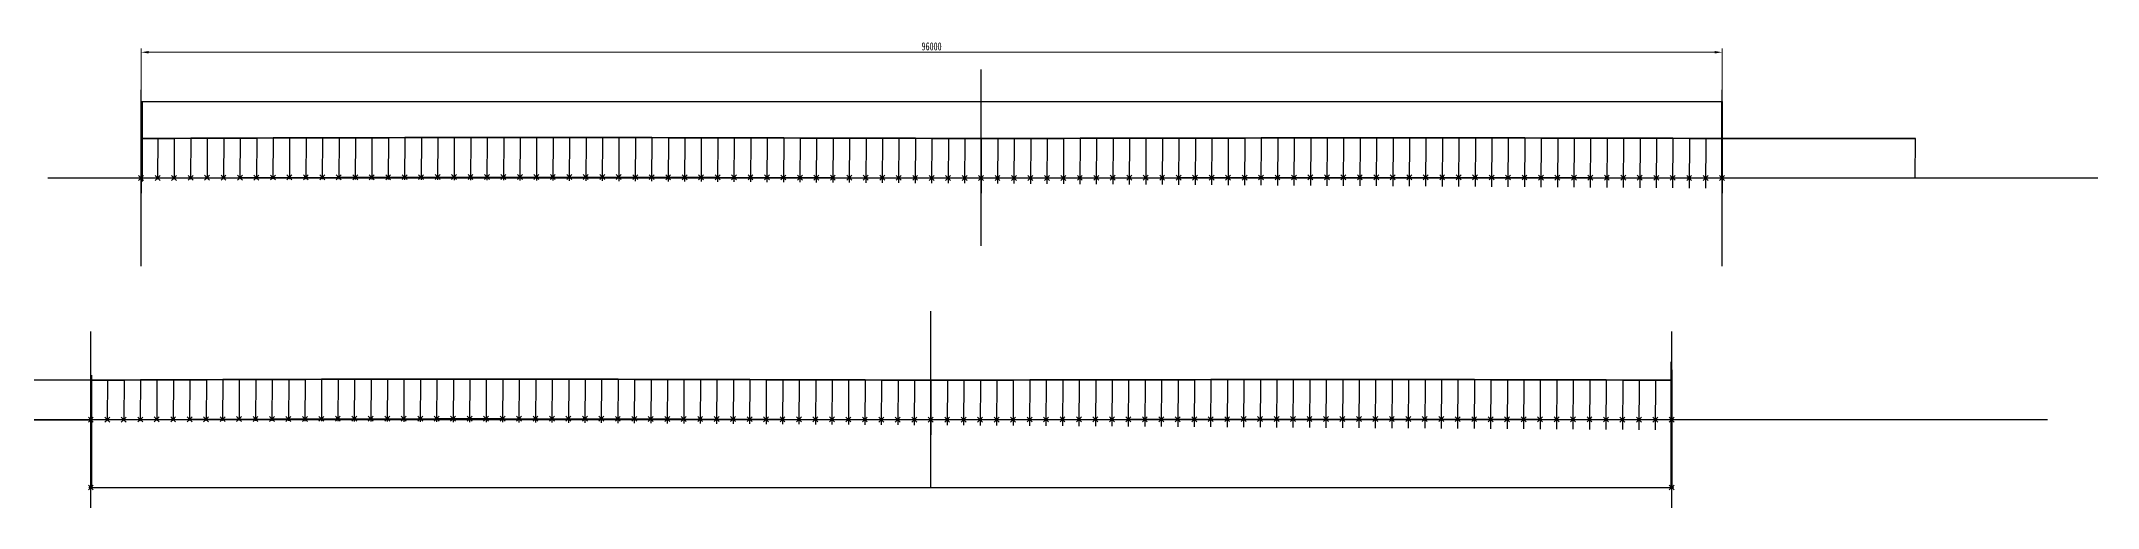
# Model space of a CAD drawing. Extents: x -158665 to 747974, y -1078007 to -307893.
# Drawn here: x 374067 to 498956, y -392408 to -364068 of the extents above; entities that cross this region are included whole.
import ezdxf

# ---------------------------------------------------------------- set-up
doc = ezdxf.new("R2010")
doc.units = 0
doc.header["$LTSCALE"] = 0.02
doc.header["$MEASUREMENT"] = 0
doc.header["$PDMODE"] = 35
doc.header["$PDSIZE"] = 150
doc.layers.get('0').update_dxf_attribs({"linetype": 'CONTINUOUS'})
doc.layers.get('Defpoints').update_dxf_attribs({"linetype": 'CONTINUOUS'})
doc.layers.add('1', color=1, linetype='CONTINUOUS')
doc.styles.add('仿宋', font='仿宋_GB2312_1.ttf', dxfattribs={"width": 0.7})
doc.dimstyles.new('180', dxfattribs={"dimscale": 180, "dimtxt": 2.7, "dimasz": 2.5, "dimexe": 1.25, "dimexo": 0.625, "dimtad": 1, "dimdec": 0, "dimdsep": 46, "dimtxsty": '仿宋', "dimcen": 2.5, "dimclrd": 3, "dimclre": 3, "dimclrt": 4, "dimazin": 0, "dimtfac": 1, "dimtdec": 0, "dimtmove": 0, "dimatfit": 3, "dimfxl": 1.25, "dimlwd": 13, "dimlwe": 13, "dimarcsym": 0})

# ---------------------------------------------------------------- blocks, each defined once
blk = doc.blocks.new('*D531')
at = {"color": 3, "lineweight": 13, "ltscale": 3}
for p, q in [((380139, -368872), (380139, -364517)), ((476139, -368065), (476139, -364517))]:
    blk.add_line(p, q, dxfattribs=at)
at = {"color": 3, "linetype": 'ByBlock', "lineweight": 13, "ltscale": 3}
blk.add_line((380589, -364742), (475689, -364742), dxfattribs=at)
at = {"color": 3, "ltscale": 3}
for points in [[(380589, -364667), (380589, -364817), (380139, -364742)], [(475689, -364667), (475689, -364817), (476139, -364742)]]:
    blk.add_solid(points, dxfattribs=at)
at = {"layer": 'Defpoints', "color": 0, "ltscale": 3}
for p in [(476139, -364742), (476139, -368178), (380139, -368985)]:
    blk.add_point(p, dxfattribs=at)
at = {"color": 4, "ltscale": 3, "insert": (428139, -364387), "char_height": 486, "attachment_point": 5, "rotation": 0.0003, "style": '仿宋'}
blk.add_mtext('96000', dxfattribs=at)
blk = doc.blocks.new('btbtbtbt')
at = {"color": 8, "ltscale": 3}
for p, q in [((0, 0), (124479, 0)), ((5661, 0), (5661, -917)), ((56661, 0), (56661, -917)), ((101661, 0), (101661, -917))]:
    blk.add_line(p, q, dxfattribs=at)
for p in [(56661, 0), (5661, -2), (101661, -1)]:
    blk.add_point(p, dxfattribs=at)
blk = doc.blocks.new('b f f f')
at = {"color": 8, "ltscale": 3}
for p, q in [((0, 0), (124479, 0)), ((5661, 0), (5661, -917)), ((56661, 0), (56661, -917)), ((101661, 0), (101661, -917))]:
    blk.add_line(p, q, dxfattribs=at)
for p in [(56661, 0), (5661, -2), (101661, -1)]:
    blk.add_point(p, dxfattribs=at)

msp = doc.modelspace()

# ---------------------------------------------------------------- linework, layer by layer
at = {"color": 1, "ltscale": 3}
for p, q in [((431138.6, -376494.8), (431138.5, -365786.1)), ((380138.6, -377732.6), (380138.5, -367024)), ((476138.3, -377732.1), (476138.3, -367023.5)), ((428083.6, -391172.1), (428083.6, -380463.5)), ((377083.4, -392408.3), (377083.3, -381699.7)), ((473083.4, -392407.7), (473083.3, -381699.1))]:
    msp.add_line(p, q, dxfattribs=at)
at = {"color": 6, "ltscale": 3}
for p, q in [((380138.6, -367732.2), (476138.5, -367731.4)), ((377083.6, -391172.5), (473083.4, -391171.9))]:
    msp.add_line(p, q, dxfattribs=at)
at = {"color": 7, "ltscale": 3}
msp.add_lwpolyline([(487872.6, -369977.8), (476156.2, -369977.8), (475156.2, -369975.2), (474156.2, -369972.4), (473156.2, -369969.6), (472156.2, -369966.9), (471156.2, -369964.3), (470156.2, -369961.8), (469156.2, -369959.4), (468156.2, -369957.1), (467156.2, -369954.9), (466156.2, -369953), (465156.1, -369951.1), (464156.1, -369949.5), (463156.1, -369948), (462156.1, -369946.8), (461156.1, -369945.7), (460156.1, -369944.8), (459156.1, -369944.1), (458156, -369943.6), (457156, -369943.4), (456156, -369943.3), (455156, -369943.4), (454155.9, -369943.8), (453155.9, -369944.3), (452155.9, -369945), (451155.9, -369945.9), (450155.9, -369947), (449155.8, -369948.2), (448155.8, -369949.5), (447155.8, -369951), (446155.7, -369952.6), (445155.7, -369954.2), (444155.7, -369956), (443155.6, -369957.8), (442155.6, -369959.7), (441155.6, -369961.6), (440155.5, -369963.5), (439155.5, -369965.4), (438155.5, -369967.3), (437155.4, -369969), (436155.4, -369970.7), (435155.4, -369972.3), (434155.3, -369973.7), (433155.3, -369974.9), (432155.3, -369975.9), (431155.3, -369976.6), (430155.2, -369975.1), (429155.2, -369973.4), (428155.2, -369971.4), (427155.2, -369969.2), (426155.2, -369966.9), (425155.2, -369964.4), (424155.2, -369961.7), (423155.2, -369959), (422155.2, -369956.2), (421155.2, -369953.4), (420155.2, -369950.6), (419155.2, -369947.9), (418155.2, -369945.1), (417155.2, -369942.5), (416155.2, -369939.9), (415155.2, -369937.4), (414155.2, -369935.1), (413155.2, -369932.8), (412155.2, -369930.7), (411155.1, -369928.9), (410155.1, -369927.1), (409155.1, -369925.6), (408155.1, -369924.3), (407155.1, -369923.3), (406155.1, -369922.4), (405155.1, -369921.8), (404155, -369921.5), (403155, -369921.4), (402155, -369921.5), (401155, -369922), (400155, -369922.6), (399154.9, -369923.6), (398154.9, -369924.7), (397154.9, -369926.2), (396154.8, -369927.8), (395154.8, -369929.8), (394154.8, -369931.9), (393154.7, -369934.3), (392154.7, -369936.8), (391154.7, -369939.6), (390154.6, -369942.5), (389154.6, -369945.6), (388154.5, -369948.9), (387154.5, -369952.3), (386154.4, -369955.9), (385154.4, -369959.5), (384154.4, -369963.2), (383154.3, -369967), (382154.3, -369970.8), (381154.2, -369974.7), (380154.2, -369978.3), (380138.6, -372378.3), (381138.6, -372374.7), (382138.7, -372370.8), (383138.7, -372367), (384138.8, -372363.2), (385138.8, -372359.5), (386138.8, -372355.9), (387138.9, -372352.3), (388138.9, -372348.9), (389139, -372345.6), (390139, -372342.5), (391139.1, -372339.6), (392139.1, -372336.8), (393139.1, -372334.3), (394139.2, -372331.9), (395139.2, -372329.8), (396139.2, -372327.8), (397139.3, -372326.2), (398139.3, -372324.7), (399139.3, -372323.6), (400139.4, -372322.6), (401139.4, -372322), (402139.4, -372321.5), (403139.4, -372321.4), (404139.4, -372321.5), (405139.5, -372321.8), (406139.5, -372322.4), (407139.5, -372323.3), (408139.5, -372324.3), (409139.5, -372325.6), (410139.5, -372327.1), (411139.5, -372328.9), (412139.6, -372330.7), (413139.6, -372332.8), (414139.6, -372335.1), (415139.6, -372337.4), (416139.6, -372339.9), (417139.6, -372342.5), (418139.6, -372345.1), (419139.6, -372347.9), (420139.6, -372350.6), (421139.6, -372353.4), (422139.6, -372356.2), (423139.6, -372359), (424139.6, -372361.7), (425139.6, -372364.4), (426139.6, -372366.9), (427139.6, -372369.2), (428139.6, -372371.4), (429139.6, -372373.4), (430139.6, -372375.1), (431139.7, -372376.6), (432139.7, -372375.9), (433139.7, -372374.9), (434139.7, -372373.7), (435139.8, -372372.3), (436139.8, -372370.7), (437139.8, -372369), (438139.9, -372367.3), (439139.9, -372365.4), (440139.9, -372363.5), (441140, -372361.6), (442140, -372359.7), (443140, -372357.8), (444140.1, -372356), (445140.1, -372354.2), (446140.1, -372352.6), (447140.2, -372351), (448140.2, -372349.5), (449140.2, -372348.2), (450140.3, -372347), (451140.3, -372345.9), (452140.3, -372345), (453140.3, -372344.3), (454140.3, -372343.8), (455140.4, -372343.4), (456140.4, -372343.3), (457140.4, -372343.4), (458140.4, -372343.6), (459140.5, -372344.1), (460140.5, -372344.8), (461140.5, -372345.7), (462140.5, -372346.8), (463140.5, -372348), (464140.5, -372349.5), (465140.5, -372351.1), (466140.6, -372353), (467140.6, -372354.9), (468140.6, -372357.1), (469140.6, -372359.4), (470140.6, -372361.8), (471140.6, -372364.3), (472140.6, -372366.9), (473140.6, -372369.6), (474140.6, -372372.4), (475140.6, -372375.2), (476138.3, -372377.8), (487857, -372377.8)], close=True, dxfattribs=at)
msp.add_lwpolyline([(364307.8, -387054), (377083.3, -387054), (378083.4, -387050), (379083.4, -387045.7), (380083.5, -387041.5), (381083.5, -387037.3), (382083.6, -387033.2), (383083.6, -387029.2), (384083.7, -387025.3), (385083.7, -387021.5), (386083.8, -387017.9), (387083.8, -387014.4), (388083.9, -387011.2), (389083.9, -387008.1), (390083.9, -387005.3), (391084, -387002.7), (392084, -387000.3), (393084, -386998.2), (394084.1, -386996.4), (395084.1, -386994.8), (396084.1, -386993.5), (397084.2, -386992.5), (398084.2, -386991.7), (399084.2, -386991.3), (400084.2, -386991.1), (401084.3, -386991.2), (402084.3, -386991.6), (403084.3, -386992.3), (404084.3, -386993.2), (405084.3, -386994.4), (406084.3, -386995.8), (407084.3, -386997.5), (408084.4, -386999.4), (409084.4, -387001.5), (410084.4, -387003.8), (411084.4, -387006.2), (412084.4, -387008.8), (413084.4, -387011.6), (414084.4, -387014.5), (415084.4, -387017.4), (416084.4, -387020.4), (417084.4, -387023.5), (418084.4, -387026.6), (419084.4, -387029.7), (420084.4, -387032.7), (421084.4, -387035.7), (422084.4, -387038.6), (423084.4, -387041.4), (424084.4, -387044), (425084.4, -387046.4), (426084.4, -387048.6), (427084.4, -387050.5), (428084.4, -387052.1), (429084.5, -387051.3), (430084.5, -387050.3), (431084.5, -387049), (432084.5, -387047.5), (433084.6, -387045.9), (434084.6, -387044.1), (435084.6, -387042.2), (436084.7, -387040.2), (437084.7, -387038.1), (438084.7, -387036), (439084.8, -387033.9), (440084.8, -387031.9), (441084.9, -387029.9), (442084.9, -387028), (443084.9, -387026.1), (444084.9, -387024.4), (445085, -387022.8), (446085, -387021.3), (447085, -387020), (448085.1, -387018.8), (449085.1, -387017.8), (450085.1, -387017), (451085.1, -387016.4), (452085.2, -387016), (453085.2, -387015.9), (454085.2, -387015.9), (455085.2, -387016.2), (456085.3, -387016.7), (457085.3, -387017.5), (458085.3, -387018.4), (459085.3, -387019.6), (460085.3, -387021), (461085.3, -387022.6), (462085.3, -387024.4), (463085.3, -387026.4), (464085.3, -387028.5), (465085.4, -387030.9), (466085.4, -387033.3), (467085.4, -387036), (468085.4, -387038.7), (469085.4, -387041.6), (470085.4, -387044.5), (471085.4, -387047.5), (472085.4, -387050.6), (473083.3, -387053.4), (473083.3, -384653.4), (472101, -384650.6), (471101, -384647.5), (470101, -384644.5), (469101, -384641.6), (468101, -384638.7), (467101, -384636), (466101, -384633.3), (465100.9, -384630.9), (464100.9, -384628.5), (463100.9, -384626.4), (462100.9, -384624.4), (461100.9, -384622.6), (460100.9, -384621), (459100.9, -384619.6), (458100.9, -384618.4), (457100.9, -384617.5), (456100.9, -384616.7), (455100.8, -384616.2), (454100.8, -384615.9), (453100.8, -384615.9), (452100.8, -384616), (451100.7, -384616.4), (450100.7, -384617), (449100.7, -384617.8), (448100.7, -384618.8), (447100.6, -384620), (446100.6, -384621.3), (445100.6, -384622.8), (444100.5, -384624.4), (443100.5, -384626.1), (442100.5, -384628), (441100.4, -384629.9), (440100.4, -384631.9), (439100.4, -384633.9), (438100.3, -384636), (437100.3, -384638.1), (436100.3, -384640.2), (435100.2, -384642.2), (434100.2, -384644.1), (433100.2, -384645.9), (432100.1, -384647.5), (431100.1, -384649), (430100.1, -384650.3), (429100.1, -384651.3), (428100, -384652.1), (427100, -384650.5), (426100, -384648.6), (425100, -384646.4), (424100, -384644), (423100, -384641.4), (422100, -384638.6), (421100, -384635.7), (420100, -384632.7), (419100, -384629.7), (418100, -384626.6), (417100, -384623.5), (416100, -384620.4), (415100, -384617.4), (414100, -384614.5), (413100, -384611.6), (412100, -384608.8), (411100, -384606.2), (410100, -384603.8), (409100, -384601.5), (408100, -384599.4), (407099.9, -384597.5), (406099.9, -384595.8), (405099.9, -384594.4), (404099.9, -384593.2), (403099.9, -384592.3), (402099.9, -384591.6), (401099.9, -384591.2), (400099.8, -384591.1), (399099.8, -384591.3), (398099.8, -384591.8), (397099.8, -384592.6), (396099.7, -384593.6), (395099.7, -384594.9), (394099.7, -384596.5), (393099.6, -384598.3), (392099.6, -384600.4), (391099.6, -384602.8), (390099.5, -384605.4), (389099.5, -384608.2), (388099.5, -384611.3), (387099.4, -384614.5), (386099.4, -384618), (385099.3, -384621.6), (384099.3, -384625.4), (383099.2, -384629.3), (382099.2, -384633.3), (381099.1, -384637.4), (380099.1, -384641.6), (379099, -384645.8), (378099, -384650.1), (377098.9, -384654.1), (364323.4, -384654.1)], dxfattribs=at)
at = {"color": 6, "ltscale": 3}
for p in [(377083.6, -391172.5), (473083.4, -391171.9)]:
    msp.add_point(p, dxfattribs=at)
at = {"layer": '1', "color": 8}
for p, q in [((380138.5, -367731.9), (380138.6, -372376.6)), ((476138.3, -367733.1), (476138.3, -372377.8)), ((381154.2, -369974.7), (381138.6, -372383.1)), ((382154.3, -369970.8), (382138.5, -372389.6)), ((383154.3, -369967), (383138.5, -372396.1)), ((384154.4, -369963.2), (384138.5, -372402.6)), ((385154.4, -369959.5), (385138.5, -372409.1)), ((386154.4, -369955.9), (386138.5, -372415.6)), ((387154.5, -369952.3), (387138.4, -372422.1)), ((388154.5, -369948.9), (388138.4, -372428.6)), ((389154.6, -369945.6), (389138.4, -372435.1)), ((390154.6, -369942.5), (390138.4, -372441.6)), ((391154.7, -369939.6), (391138.3, -372448.1)), ((392154.7, -369936.8), (392138.3, -372454.6)), ((393154.7, -369934.3), (393138.3, -372461.1)), ((394154.8, -369931.9), (394138.3, -372467.6)), ((395154.8, -369929.8), (395138.3, -372474.1)), ((396154.8, -369927.8), (396138.2, -372480.6)), ((397154.9, -369926.2), (397138.2, -372487.1)), ((398154.9, -369924.7), (398138.2, -372493.6)), ((399154.9, -369923.6), (399138.2, -372500.1)), ((401155, -369922), (401138.1, -372513.1)), ((402155, -369921.5), (402138.1, -372519.6)), ((403155, -369921.4), (403138.1, -372526.1)), ((404155, -369921.5), (404138.1, -372532.6)), ((405155.1, -369921.8), (405138.1, -372539.1)), ((406155.1, -369922.4), (406138, -372545.6)), ((407155.1, -369923.3), (407138, -372552.1)), ((408155.1, -369924.3), (408138, -372558.6)), ((409155.1, -369925.6), (409138, -372565.1)), ((410155.1, -369927.1), (410137.9, -372571.6)), ((411155.1, -369928.9), (411137.9, -372578.1)), ((412155.2, -369930.7), (412137.9, -372584.6)), ((413155.2, -369932.8), (413137.9, -372591.1)), ((414155.2, -369935.1), (414137.9, -372597.6)), ((415155.2, -369937.4), (415137.8, -372604.1)), ((416155.2, -369939.9), (416137.8, -372610.6)), ((417155.2, -369942.5), (417137.8, -372617.1)), ((418155.2, -369945.1), (418137.8, -372623.6)), ((419155.2, -369947.9), (419137.8, -372630.1)), ((420155.2, -369950.6), (420137.7, -372636.6)), ((422155.2, -369956.2), (422137.7, -372649.6)), ((423155.2, -369959), (423137.7, -372656.1)), ((424155.2, -369961.7), (424137.7, -372662.6)), ((425155.2, -369964.4), (425137.6, -372669.1)), ((426155.2, -369966.9), (426137.6, -372675.6)), ((427155.2, -369969.2), (427137.6, -372682.1)), ((428155.2, -369971.4), (428137.6, -372688.6)), ((429155.2, -369973.4), (429137.5, -372695.1)), ((430155.2, -369975.1), (430137.5, -372701.6)), ((431155.3, -369976.6), (431137.5, -372708.1)), ((432155.3, -369975.9), (432137.5, -372714.6)), ((433155.3, -369974.9), (433137.5, -372721.1)), ((434155.3, -369973.7), (434137.4, -372727.6)), ((435155.4, -369972.3), (435137.4, -372734.1)), ((436155.4, -369970.7), (436137.4, -372740.6)), ((437155.4, -369969), (437137.4, -372747.1)), ((438155.5, -369967.3), (438137.4, -372753.6)), ((439155.5, -369965.4), (439137.3, -372760.1)), ((440155.5, -369963.5), (440137.3, -372766.6)), ((441155.6, -369961.6), (441137.3, -372773.1)), ((443155.6, -369957.8), (443137.3, -372786.1)), ((444155.7, -369956), (444137.2, -372792.6)), ((445155.7, -369954.2), (445137.2, -372799.1)), ((446155.7, -369952.6), (446137.2, -372805.6)), ((447155.8, -369951), (447137.2, -372812.1)), ((448155.8, -369949.5), (448137.1, -372818.6)), ((449155.8, -369948.2), (449137.1, -372825.1)), ((450155.9, -369947), (450137.1, -372831.6)), ((451155.9, -369945.9), (451137.1, -372838.1)), ((452155.9, -369945), (452137.1, -372844.6)), ((453155.9, -369944.3), (453137, -372851.1)), ((454156, -369943.8), (454137, -372857.6)), ((455156, -369943.4), (455137, -372864.1)), ((456156, -369943.3), (456137, -372870.6)), ((457156, -369943.4), (457137, -372877.1)), ((458156, -369943.6), (458136.9, -372883.6)), ((459156.1, -369944.1), (459136.9, -372890.1)), ((460156.1, -369944.8), (460136.9, -372896.6)), ((461156.1, -369945.7), (461136.9, -372903.1)), ((462156.1, -369946.8), (462136.8, -372909.6)), ((464156.1, -369949.5), (464136.8, -372922.6)), ((465156.1, -369951.1), (465136.8, -372929.1)), ((466156.2, -369953), (466136.8, -372935.6)), ((467156.2, -369954.9), (467136.7, -372942.1)), ((468156.2, -369957.1), (468136.7, -372948.6)), ((469156.2, -369959.4), (469136.7, -372955.1)), ((470156.2, -369961.8), (470136.7, -372961.6)), ((471156.2, -369964.3), (471136.7, -372968.1)), ((472156.2, -369966.9), (472136.6, -372974.6)), ((473156.2, -369969.6), (473136.6, -372981.1)), ((474156.2, -369972.4), (474136.6, -372987.6)), ((475156.2, -369975.2), (475136.6, -372994.1)), ((378099.1, -384630.7), (378083.3, -387058.6)), ((379099.1, -384637.2), (379083.3, -387065.1)), ((380099.1, -384641.6), (380083.3, -387071.6)), ((381099.1, -384637.4), (381083.3, -387078.1)), ((382099.2, -384633.3), (382083.2, -387084.6)), ((383099.2, -384629.3), (383083.2, -387091.1)), ((384099.3, -384625.4), (384083.2, -387097.6)), ((385099.3, -384621.6), (385083.2, -387104.1)), ((386099.4, -384618), (386083.2, -387110.6)), ((387099.4, -384614.5), (387083.1, -387117.1)), ((388099.5, -384611.3), (388083.1, -387123.6)), ((389099.5, -384608.2), (389083.1, -387130.1)), ((390099.5, -384605.4), (390083.1, -387136.6)), ((391099.6, -384602.8), (391083.1, -387143.1)), ((392099.6, -384600.4), (392083, -387149.6)), ((393099.6, -384598.3), (393083, -387156.1)), ((394099.7, -384596.5), (394083, -387162.6)), ((395099.7, -384594.9), (395083, -387169.1)), ((396099.7, -384593.6), (396083, -387175.6)), ((398099.8, -384591.8), (398082.9, -387188.6)), ((399099.8, -384591.4), (399082.9, -387195.1)), ((400099.8, -384591.2), (400082.9, -387201.6)), ((401099.9, -384591.3), (401082.8, -387208.1)), ((402099.9, -384591.7), (402082.8, -387214.6)), ((403099.9, -384592.4), (403082.8, -387221.1)), ((404099.9, -384593.3), (404082.8, -387227.6)), ((405099.9, -384594.4), (405082.8, -387234.1)), ((406099.9, -384595.8), (406082.7, -387240.6)), ((407099.9, -384597.5), (407082.7, -387247.1)), ((408100, -384599.4), (408082.7, -387253.6)), ((409100, -384601.5), (409082.7, -387260.1)), ((410100, -384603.8), (410082.7, -387266.6)), ((411100, -384606.2), (411082.6, -387273.1)), ((412100, -384608.8), (412082.6, -387279.6)), ((413100, -384611.6), (413082.6, -387286.1)), ((414100, -384614.5), (414082.6, -387292.6)), ((415100, -384617.4), (415082.6, -387299.1)), ((416100, -384620.4), (416082.5, -387305.6)), ((417100, -384623.5), (417082.5, -387312.1)), ((419100, -384629.7), (419082.5, -387325.1)), ((420100, -384632.7), (420082.4, -387331.6)), ((421100, -384635.7), (421082.4, -387338.1)), ((422100, -384638.6), (422082.4, -387344.6)), ((423100, -384641.4), (423082.4, -387351.1)), ((424100, -384644), (424082.4, -387357.6)), ((425100, -384646.4), (425082.3, -387364.1)), ((426100, -384648.6), (426082.3, -387370.6)), ((427100, -384650.5), (427082.3, -387377.1)), ((428100, -384652.1), (428082.3, -387383.6)), ((429100.1, -384651.3), (429082.3, -387390.1)), ((430100.1, -384650.3), (430082.2, -387396.6)), ((431100.1, -384649), (431082.2, -387403.1)), ((432100.1, -384647.5), (432082.2, -387409.6)), ((433100.2, -384645.9), (433082.2, -387416.1)), ((434100.2, -384644.1), (434082.2, -387422.6)), ((435100.2, -384642.2), (435082.1, -387429.1)), ((436100.3, -384640.2), (436082.1, -387435.6)), ((437100.3, -384638.1), (437082.1, -387442.1)), ((438100.3, -384636), (438082.1, -387448.6)), ((440100.4, -384631.9), (440082, -387461.6)), ((441100.4, -384629.9), (441082, -387468.1)), ((442100.5, -384628), (442082, -387474.6)), ((443100.5, -384626.1), (443082, -387481.1)), ((444100.5, -384624.4), (444081.9, -387487.6)), ((445100.6, -384622.8), (445081.9, -387494.1)), ((446100.6, -384621.3), (446081.9, -387500.6)), ((447100.6, -384620), (447081.9, -387507.1)), ((448100.7, -384618.8), (448081.9, -387513.6)), ((449100.7, -384617.8), (449081.8, -387520.1)), ((450100.7, -384617), (450081.8, -387526.6)), ((451100.7, -384616.4), (451081.8, -387533.1)), ((452100.8, -384616), (452081.8, -387539.6)), ((453100.8, -384615.9), (453081.7, -387546.1)), ((454100.8, -384615.9), (454081.7, -387552.6)), ((455100.8, -384616.2), (455081.7, -387559.1)), ((456100.9, -384616.7), (456081.7, -387565.6)), ((457100.9, -384617.5), (457081.7, -387572.1)), ((458100.9, -384618.4), (458081.6, -387578.6)), ((459100.9, -384619.6), (459081.6, -387585.1)), ((461100.9, -384622.6), (461081.6, -387598.1)), ((462100.9, -384624.4), (462081.6, -387604.6)), ((463100.9, -384626.4), (463081.5, -387611.1)), ((464100.9, -384628.5), (464081.5, -387617.6)), ((465100.9, -384630.9), (465081.5, -387624.1)), ((466101, -384633.3), (466081.5, -387630.6)), ((467101, -384636), (467081.5, -387637.1)), ((468101, -384638.7), (468081.4, -387643.6)), ((469101, -384641.6), (469081.4, -387650.1)), ((470101, -384644.5), (470081.4, -387656.6)), ((471101, -384647.5), (471081.4, -387663.1)), ((472101, -384650.6), (472081.3, -387669.6)), ((473083.3, -384028.8), (473083.4, -391171.9))]:
    msp.add_line(p, q, dxfattribs=at)
at = {"layer": '1', "color": 3}
for p, q in [((380192.8, -367731.9), (380192.8, -372597.2)), ((476092.4, -367731.4), (476092.4, -372263.9)), ((400155, -369922.6), (400138.2, -372506.6)), ((421155.2, -369953.4), (421137.7, -372643.1)), ((442155.6, -369959.7), (442137.3, -372779.6)), ((463156.1, -369948), (463136.8, -372916.1)), ((377137.6, -391172.7), (377137.6, -384356.2)), ((397099.8, -384592.6), (397082.9, -387182.1)), ((418100, -384626.6), (418082.5, -387318.6)), ((439100.4, -384633.9), (439082, -387455.1)), ((460100.9, -384621), (460081.6, -387591.6)), ((473037.2, -391171.9), (473037.1, -383544.2))]:
    msp.add_line(p, q, dxfattribs=at)
at = {"layer": '1'}
msp.add_line((476156.2, -369977.8), (487872.6, -369977.8), dxfattribs=at)
at = {"layer": '1', "color": 181}
for points in [[(380154.2, -369978.3), (381154.2, -369974.7), (382154.3, -369970.8), (383154.3, -369967), (384154.4, -369963.2), (385154.4, -369959.5), (386154.4, -369955.9), (387154.5, -369952.3), (388154.5, -369948.9), (389154.6, -369945.6), (390154.6, -369942.5), (391154.7, -369939.6), (392154.7, -369936.8), (393154.7, -369934.3), (394154.8, -369931.9), (395154.8, -369929.8), (396154.8, -369927.8), (397154.9, -369926.2), (398154.9, -369924.7), (399154.9, -369923.6), (400155, -369922.6), (401155, -369922), (402155, -369921.5), (403155, -369921.4), (404155, -369921.5), (405155.1, -369921.8), (406155.1, -369922.4), (407155.1, -369923.3), (408155.1, -369924.3), (409155.1, -369925.6), (410155.1, -369927.1), (411155.1, -369928.9), (412155.2, -369930.7), (413155.2, -369932.8), (414155.2, -369935.1), (415155.2, -369937.4), (416155.2, -369939.9), (417155.2, -369942.5), (418155.2, -369945.1), (419155.2, -369947.9), (420155.2, -369950.6), (421155.2, -369953.4), (422155.2, -369956.2), (423155.2, -369959), (424155.2, -369961.7), (425155.2, -369964.4), (426155.2, -369966.9), (427155.2, -369969.2), (428155.2, -369971.4), (429155.2, -369973.4), (430155.2, -369975.1), (431155.3, -369976.6), (432155.3, -369975.9), (433155.3, -369974.9), (434155.3, -369973.7), (435155.4, -369972.3), (436155.4, -369970.7), (437155.4, -369969), (438155.5, -369967.3), (439155.5, -369965.4), (440155.5, -369963.5), (441155.6, -369961.6), (442155.6, -369959.7), (443155.6, -369957.8), (444155.7, -369956), (445155.7, -369954.2), (446155.7, -369952.6), (447155.8, -369951), (448155.8, -369949.5), (449155.8, -369948.2), (450155.9, -369947), (451155.9, -369945.9), (452155.9, -369945), (453155.9, -369944.3), (454155.9, -369943.8), (455156, -369943.4), (456156, -369943.3), (457156, -369943.4), (458156, -369943.6), (459156.1, -369944.1), (460156.1, -369944.8), (461156.1, -369945.7), (462156.1, -369946.8), (463156.1, -369948), (464156.1, -369949.5), (465156.1, -369951.1), (466156.2, -369953), (467156.2, -369954.9), (468156.2, -369957.1), (469156.2, -369959.4), (470156.2, -369961.8), (471156.2, -369964.3), (472156.2, -369966.9), (473156.2, -369969.6), (474156.2, -369972.4), (475156.2, -369975.2), (476156.2, -369977.8)], [(380138.6, -372378.3), (381138.6, -372374.7), (382138.7, -372370.8), (383138.7, -372367), (384138.8, -372363.2), (385138.8, -372359.5), (386138.8, -372355.9), (387138.9, -372352.3), (388138.9, -372348.9), (389139, -372345.6), (390139, -372342.5), (391139.1, -372339.6), (392139.1, -372336.8), (393139.1, -372334.3), (394139.2, -372331.9), (395139.2, -372329.8), (396139.2, -372327.8), (397139.3, -372326.2), (398139.3, -372324.7), (399139.3, -372323.6), (400139.4, -372322.6), (401139.4, -372322), (402139.4, -372321.5), (403139.4, -372321.4), (404139.4, -372321.5), (405139.5, -372321.8), (406139.5, -372322.4), (407139.5, -372323.3), (408139.5, -372324.3), (409139.5, -372325.6), (410139.5, -372327.1), (411139.5, -372328.9), (412139.6, -372330.7), (413139.6, -372332.8), (414139.6, -372335.1), (415139.6, -372337.4), (416139.6, -372339.9), (417139.6, -372342.5), (418139.6, -372345.1), (419139.6, -372347.9), (420139.6, -372350.6), (421139.6, -372353.4), (422139.6, -372356.2), (423139.6, -372359), (424139.6, -372361.7), (425139.6, -372364.4), (426139.6, -372366.9), (427139.6, -372369.2), (428139.6, -372371.4), (429139.6, -372373.4), (430139.6, -372375.1), (431139.7, -372376.6), (432139.7, -372375.9), (433139.7, -372374.9), (434139.7, -372373.7), (435139.8, -372372.3), (436139.8, -372370.7), (437139.8, -372369), (438139.9, -372367.3), (439139.9, -372365.4), (440139.9, -372363.5), (441140, -372361.6), (442140, -372359.7), (443140, -372357.8), (444140.1, -372356), (445140.1, -372354.2), (446140.1, -372352.6), (447140.2, -372351), (448140.2, -372349.5), (449140.2, -372348.2), (450140.3, -372347), (451140.3, -372345.9), (452140.3, -372345), (453140.3, -372344.3), (454140.3, -372343.8), (455140.4, -372343.4), (456140.4, -372343.3), (457140.4, -372343.4), (458140.4, -372343.6), (459140.5, -372344.1), (460140.5, -372344.8), (461140.5, -372345.7), (462140.5, -372346.8), (463140.5, -372348), (464140.5, -372349.5), (465140.5, -372351.1), (466140.6, -372353), (467140.6, -372354.9), (468140.6, -372357.1), (469140.6, -372359.4), (470140.6, -372361.8), (471140.6, -372364.3), (472140.6, -372366.9), (473140.6, -372369.6), (474140.6, -372372.4), (475140.6, -372375.2), (476138.3, -372377.8)], [(377098.9, -384654.1), (378099, -384650.1), (379099, -384645.8), (380099.1, -384641.6), (381099.1, -384637.4), (382099.2, -384633.3), (383099.2, -384629.3), (384099.3, -384625.4), (385099.3, -384621.6), (386099.4, -384618), (387099.4, -384614.5), (388099.5, -384611.3), (389099.5, -384608.2), (390099.5, -384605.4), (391099.6, -384602.8), (392099.6, -384600.4), (393099.6, -384598.3), (394099.7, -384596.5), (395099.7, -384594.9), (396099.7, -384593.6), (397099.8, -384592.6), (398099.8, -384591.8), (399099.8, -384591.4), (400099.8, -384591.2), (401099.9, -384591.3), (402099.9, -384591.7), (403099.9, -384592.4), (404099.9, -384593.3), (405099.9, -384594.4), (406099.9, -384595.8), (407099.9, -384597.5), (408100, -384599.4), (409100, -384601.5), (410100, -384603.8), (411100, -384606.2), (412100, -384608.8), (413100, -384611.6), (414100, -384614.5), (415100, -384617.4), (416100, -384620.4), (417100, -384623.5), (418100, -384626.6), (419100, -384629.7), (420100, -384632.7), (421100, -384635.7), (422100, -384638.6), (423100, -384641.4), (424100, -384644), (425100, -384646.4), (426100, -384648.6), (427100, -384650.5), (428100, -384652.1), (429100.1, -384651.3), (430100.1, -384650.3), (431100.1, -384649), (432100.1, -384647.5), (433100.2, -384645.9), (434100.2, -384644.1), (435100.2, -384642.2), (436100.3, -384640.2), (437100.3, -384638.1), (438100.3, -384636), (439100.4, -384633.9), (440100.4, -384631.9), (441100.4, -384629.9), (442100.5, -384628), (443100.5, -384626.1), (444100.5, -384624.4), (445100.6, -384622.8), (446100.6, -384621.3), (447100.6, -384620), (448100.7, -384618.8), (449100.7, -384617.8), (450100.7, -384617), (451100.7, -384616.4), (452100.8, -384616), (453100.8, -384615.9), (454100.8, -384615.9), (455100.8, -384616.2), (456100.9, -384616.7), (457100.9, -384617.5), (458100.9, -384618.4), (459100.9, -384619.6), (460100.9, -384621), (461100.9, -384622.6), (462100.9, -384624.4), (463100.9, -384626.4), (464100.9, -384628.5), (465100.9, -384630.9), (466101, -384633.3), (467101, -384636), (468101, -384638.7), (469101, -384641.6), (470101, -384644.5), (471101, -384647.5), (472101, -384650.6), (473101, -384653.4)], [(377083.3, -387054), (378083.4, -387050), (379083.4, -387045.7), (380083.5, -387041.5), (381083.5, -387037.3), (382083.6, -387033.2), (383083.6, -387029.2), (384083.7, -387025.3), (385083.7, -387021.5), (386083.8, -387017.9), (387083.8, -387014.4), (388083.9, -387011.2), (389083.9, -387008.1), (390083.9, -387005.3), (391084, -387002.7), (392084, -387000.3), (393084, -386998.2), (394084.1, -386996.4), (395084.1, -386994.8), (396084.1, -386993.5), (397084.2, -386992.5), (398084.2, -386991.7), (399084.2, -386991.3), (400084.2, -386991.1), (401084.3, -386991.2), (402084.3, -386991.6), (403084.3, -386992.3), (404084.3, -386993.2), (405084.3, -386994.4), (406084.3, -386995.8), (407084.3, -386997.5), (408084.4, -386999.4), (409084.4, -387001.5), (410084.4, -387003.8), (411084.4, -387006.2), (412084.4, -387008.8), (413084.4, -387011.6), (414084.4, -387014.5), (415084.4, -387017.4), (416084.4, -387020.4), (417084.4, -387023.5), (418084.4, -387026.6), (419084.4, -387029.7), (420084.4, -387032.7), (421084.4, -387035.7), (422084.4, -387038.6), (423084.4, -387041.4), (424084.4, -387044), (425084.4, -387046.4), (426084.4, -387048.6), (427084.4, -387050.5), (428084.4, -387052.1), (429084.5, -387051.3), (430084.5, -387050.3), (431084.5, -387049), (432084.5, -387047.5), (433084.6, -387045.9), (434084.6, -387044.1), (435084.6, -387042.2), (436084.7, -387040.2), (437084.7, -387038.1), (438084.7, -387036), (439084.8, -387033.9), (440084.8, -387031.9), (441084.9, -387029.9), (442084.9, -387028), (443084.9, -387026.1), (444084.9, -387024.4), (445085, -387022.8), (446085, -387021.3), (447085, -387020), (448085.1, -387018.8), (449085.1, -387017.8), (450085.1, -387017), (451085.1, -387016.4), (452085.2, -387016), (453085.2, -387015.9), (454085.2, -387015.9), (455085.2, -387016.2), (456085.3, -387016.7), (457085.3, -387017.5), (458085.3, -387018.4), (459085.3, -387019.6), (460085.3, -387021), (461085.3, -387022.6), (462085.3, -387024.4), (463085.3, -387026.4), (464085.3, -387028.5), (465085.4, -387030.9), (466085.4, -387033.3), (467085.4, -387036), (468085.4, -387038.7), (469085.4, -387041.6), (470085.4, -387044.5), (471085.4, -387047.5), (472085.4, -387050.6), (473083.3, -387053.4)]]:
    msp.add_lwpolyline(points, dxfattribs=at)
at = {"layer": '1', "color": 25}
for p in [(402139.4, -372321.5), (403139.4, -372321.4), (404139.4, -372321.5), (380138.6, -372378.3), (381138.6, -372374.7), (382138.7, -372370.8), (383138.7, -372367), (384138.8, -372363.2), (385138.8, -372359.5), (386138.8, -372355.9), (387138.9, -372352.3), (388138.9, -372348.9), (389139, -372345.6), (390139, -372342.5), (391139.1, -372339.6), (392139.1, -372336.8), (393139.1, -372334.3), (394139.2, -372331.9), (395139.2, -372329.8), (396139.2, -372327.8), (397139.3, -372326.2), (398139.3, -372324.7), (399139.3, -372323.6), (400139.4, -372322.6), (401139.4, -372322), (405139.5, -372321.8), (406139.5, -372322.4), (407139.5, -372323.3), (408139.5, -372324.3), (409139.5, -372325.6), (410139.5, -372327.1), (411139.5, -372328.9), (412139.6, -372330.7), (413139.6, -372332.8), (414139.6, -372335.1), (415139.6, -372337.4), (416139.6, -372339.9), (417139.6, -372342.5), (418139.6, -372345.1), (419139.6, -372347.9), (420139.6, -372350.6), (421139.6, -372353.4), (422139.6, -372356.2), (423139.6, -372359), (424139.6, -372361.7), (425139.6, -372364.4), (426139.6, -372366.9), (427139.6, -372369.2), (428139.6, -372371.4), (429139.6, -372373.4), (430139.6, -372375.1), (431139.7, -372376.6), (432139.7, -372375.9), (433139.7, -372374.9), (434139.7, -372373.7), (435139.8, -372372.3), (436139.8, -372370.7), (437139.8, -372369), (438139.9, -372367.3), (439139.9, -372365.4), (440139.9, -372363.5), (441140, -372361.6), (442140, -372359.7), (443140, -372357.8), (444140.1, -372356), (445140.1, -372354.2), (446140.1, -372352.6), (447140.2, -372351), (448140.2, -372349.5), (449140.2, -372348.2), (450140.3, -372347), (451140.3, -372345.9), (452140.3, -372345), (453140.3, -372344.3), (454140.3, -372343.8), (455140.4, -372343.4), (456140.4, -372343.3), (457140.4, -372343.4), (458140.4, -372343.6), (459140.5, -372344.1), (460140.5, -372344.8), (461140.5, -372345.7), (462140.5, -372346.8), (463140.5, -372348), (464140.5, -372349.5), (465140.5, -372351.1), (466140.6, -372353), (467140.6, -372354.9), (468140.6, -372357.1), (469140.6, -372359.4), (470140.6, -372361.8), (471140.6, -372364.3), (472140.6, -372366.9), (473140.6, -372369.6), (474140.6, -372372.4), (475140.6, -372375.2), (476138.3, -372377.8), (377083.3, -387054), (378083.4, -387050), (379083.4, -387045.7), (380083.5, -387041.5), (381083.5, -387037.3), (382083.6, -387033.2), (383083.6, -387029.2), (384083.7, -387025.3), (385083.7, -387021.5), (386083.8, -387017.9), (387083.8, -387014.4), (388083.9, -387011.2), (389083.9, -387008.1), (390083.9, -387005.3), (391084, -387002.7), (392084, -387000.3), (393084, -386998.2), (394084.1, -386996.4), (395084.1, -386994.8), (396084.1, -386993.5), (397084.2, -386992.5), (398084.2, -386991.7), (399084.2, -386991.3), (400084.2, -386991.1), (401084.3, -386991.2), (402084.3, -386991.6), (403084.3, -386992.3), (404084.3, -386993.2), (405084.3, -386994.4), (406084.3, -386995.8), (407084.3, -386997.5), (408084.4, -386999.4), (409084.4, -387001.5), (410084.4, -387003.8), (411084.4, -387006.2), (412084.4, -387008.8), (413084.4, -387011.6), (414084.4, -387014.5), (415084.4, -387017.4), (416084.4, -387020.4), (417084.4, -387023.5), (418084.4, -387026.6), (419084.4, -387029.7), (420084.4, -387032.7), (421084.4, -387035.7), (422084.4, -387038.6), (423084.4, -387041.4), (424084.4, -387044), (425084.4, -387046.4), (426084.4, -387048.6), (427084.4, -387050.5), (428084.4, -387052.1), (429084.5, -387051.3), (430084.5, -387050.3), (431084.5, -387049), (432084.5, -387047.5), (433084.6, -387045.9), (434084.6, -387044.1), (435084.6, -387042.2), (436084.7, -387040.2), (437084.7, -387038.1), (438084.7, -387036), (439084.8, -387033.9), (440084.8, -387031.9), (441084.9, -387029.9), (442084.9, -387028), (443084.9, -387026.1), (444084.9, -387024.4), (445085, -387022.8), (446085, -387021.3), (447085, -387020), (448085.1, -387018.8), (449085.1, -387017.8), (450085.1, -387017), (451085.1, -387016.4), (452085.2, -387016), (453085.2, -387015.9), (454085.2, -387015.9), (455085.2, -387016.2), (456085.3, -387016.7), (457085.3, -387017.5), (458085.3, -387018.4), (459085.3, -387019.6), (460085.3, -387021), (461085.3, -387022.6), (462085.3, -387024.4), (463085.3, -387026.4), (464085.3, -387028.5), (465085.4, -387030.9), (466085.4, -387033.3), (467085.4, -387036), (468085.4, -387038.7), (469085.4, -387041.6), (470085.4, -387044.5), (471085.4, -387047.5), (472085.4, -387050.6), (473083.3, -387053.4)]:
    msp.add_point(p, dxfattribs=at)

# ---------------------------------------------------------------- block references
at = {"color": 8}
for name, p in [('btbtbtbt', (374477.4, -372376.6)), ('b f f f', (371422.1, -387052.1))]:
    msp.add_blockref(name, p, dxfattribs=at)

# ---------------------------------------------------------------- dimensions: what is measured, and where the dimension line sits
at = {"color": 33, "ltscale": 3}
dim = msp.add_linear_dim(base=(476138.5, -364742), p1=(380138.6, -368984.6), p2=(476138.5, -368177.7), angle=0.000298, dimstyle='180', dxfattribs=at)
dim.commit()
dim.dimension.update_dxf_attribs({"geometry": '*D531', "text_midpoint": (428138.5, -364386.7)})

doc.saveas('drawing.dxf')
